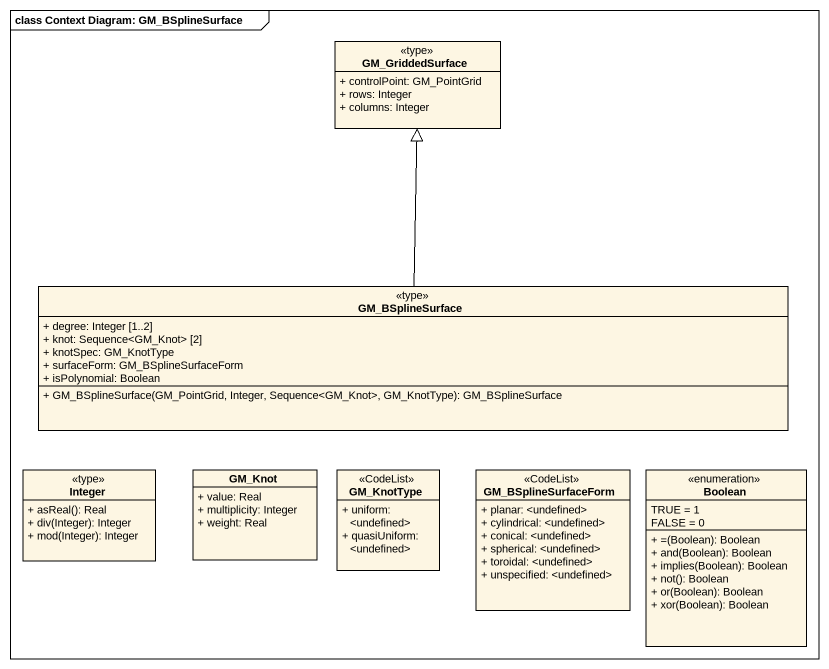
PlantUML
@startuml
mainframe class Context Diagram: GM_BSplineSurface
hide circle
hide empty members
skinparam classAttributeIconSize 0
class GM_GriddedSurface <<type>> {
  + controlPoint: GM_PointGrid
  + rows: Integer
  + columns: Integer
}
class GM_BSplineSurface <<type>> {
  + degree: Integer [1..2]
  + knot: Sequence<GM_Knot> [2]
  + knotSpec: GM_KnotType
  + surfaceForm: GM_BSplineSurfaceForm
  + isPolynomial: Boolean
  + GM_BSplineSurface(GM_PointGrid, Integer, Sequence<GM_Knot>, GM_KnotType): GM_BSplineSurface
}
class Integer <<type>> {
  + asReal(): Real
  + div(Integer): Integer
  + mod(Integer): Integer
}
class GM_Knot {
  + value: Real
  + multiplicity: Integer
  + weight: Real
}
class GM_KnotType <<CodeList>> {
  + uniform: <undefined>
  + quasiUniform: <undefined>
}
class GM_BSplineSurfaceForm <<CodeList>> {
  + planar: <undefined>
  + cylindrical: <undefined>
  + conical: <undefined>
  + spherical: <undefined>
  + toroidal: <undefined>
  + unspecified: <undefined>
}
enum Boolean {
  TRUE = 1
  FALSE = 0
  + =(Boolean): Boolean
  + and(Boolean): Boolean
  + implies(Boolean): Boolean
  + not(): Boolean
  + or(Boolean): Boolean
  + xor(Boolean): Boolean
}
GM_BSplineSurface -up-|> GM_GriddedSurface
@enduml
